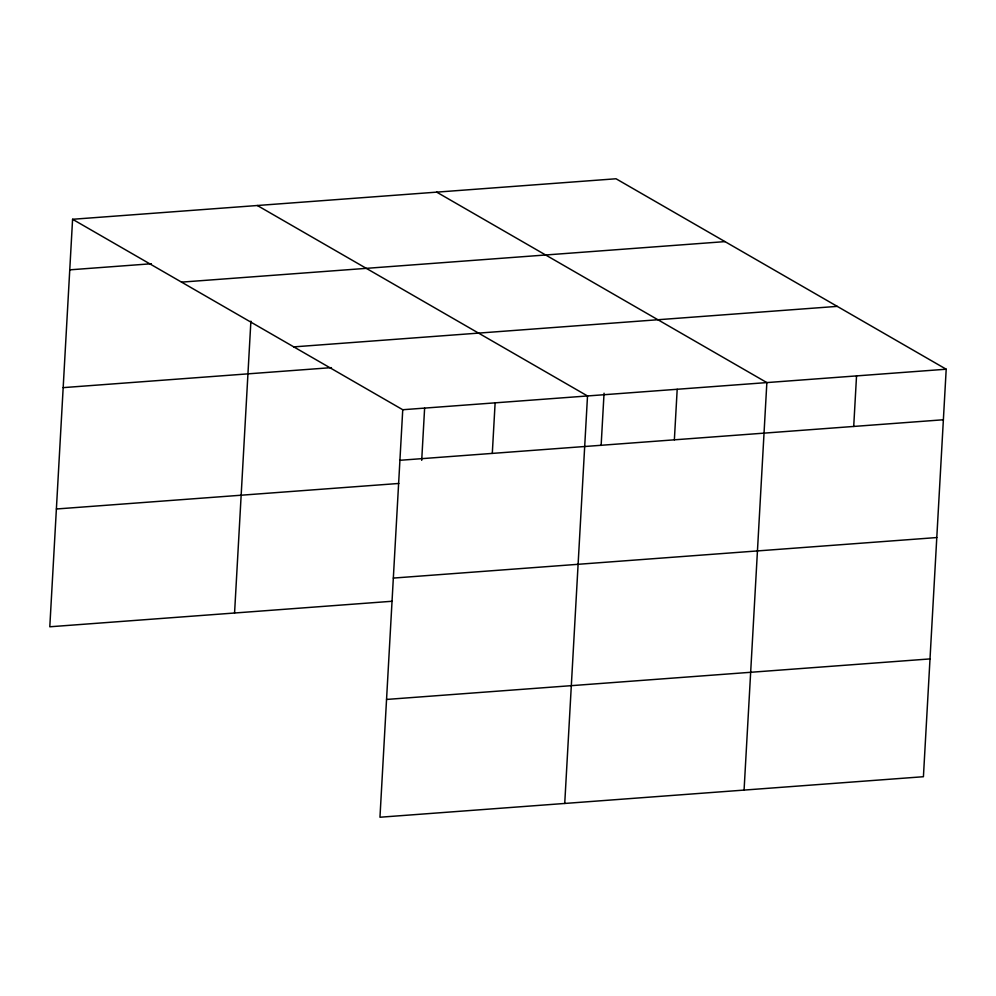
<?xml version="1.0" encoding="UTF-8"?>
<svg xmlns="http://www.w3.org/2000/svg" width="996" height="996" viewBox="0 0 996 996"><rect width="100%" height="100%" fill="white"/><g stroke="black" fill="none" stroke-linecap="round" stroke-linejoin="round"><path stroke-width="1.49" d="M72.584 219.282L402.745 409.73L379.962 817.23L923.417 776.718L946.2 369.217L616.038 178.77L72.584 219.282L49.8 626.783L392.275 601.248M234.57 613.013L250.892 321.16M421.706 460.339L424.62 408.111M492.298 453.392L495.124 402.845M564.732 803.461L587.515 395.96L257.354 205.512M601.136 445.436L604.049 393.196M674.367 439.821L677.193 389.274M744.074 790.089L766.858 382.589L436.696 192.141M853.709 426.45L856.535 375.903M69.757 269.841L151.367 263.753M181.533 282.129L724.988 241.617M293.795 346.882L837.25 306.37M63.171 387.631L331.431 367.636M402.745 409.73L946.2 369.217M399.919 460.289L943.374 419.764M56.386 508.993L398.861 483.458M393.333 578.078L936.788 537.554M386.548 699.441L930.003 658.916"/></g></svg>
